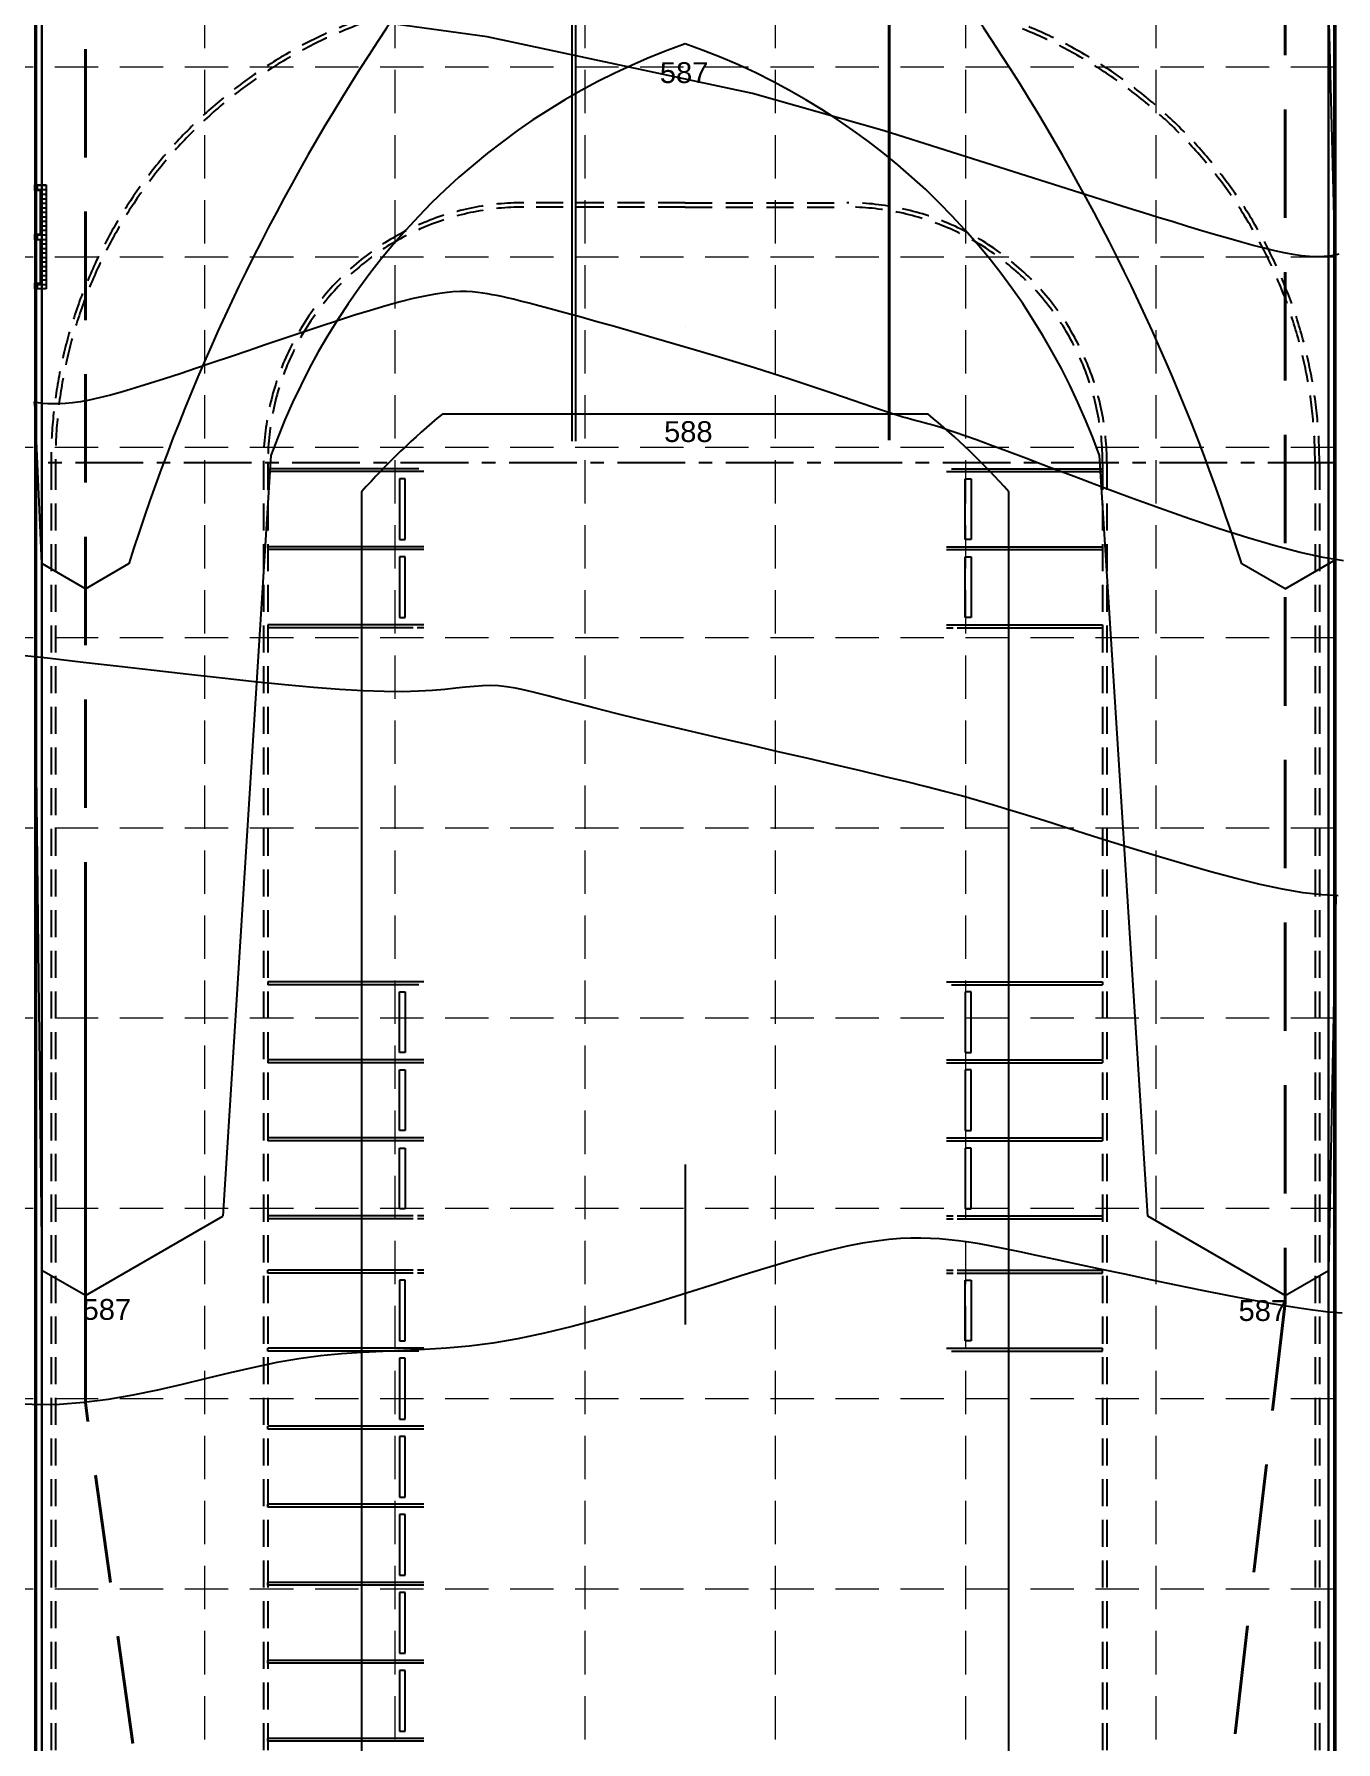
# Model space of a CAD drawing. Header units: inches. Extents: x 638 to 17512, y -393 to 10164.
# Drawn here: x 10156 to 11957, y 3884 to 6247 of the extents above; entities that cross this region are included whole.
import ezdxf
from ezdxf.enums import TextEntityAlignment as Align

# ---------------------------------------------------------------- set-up
doc = ezdxf.new("R2010")
doc.units = ezdxf.units.IN
doc.header["$LTSCALE"] = 600
doc.header["$MEASUREMENT"] = 0
for name, pattern in [('CENTERX2', [4, 2.5, -0.5, 0.5, -0.5]), ('DASHEDX2', [1.5, 1, -0.5]), ('HIDDEN', [0.375, 0.25, -0.125])]:
    doc.linetypes.add(name, pattern=pattern)
for name, color, linetype in [('Contour Lines Existing', 8, 'Continuous'), ('GRID', 254, 'HIDDEN'), ('NEW - EDGING', 1, 'Continuous'), ('NEW - FENCE', 5, 'FENCELINE1'), ('NEW - LOT LINES', 5, 'CENTERX2'), ('NEW - MASONRY', 5, 'Continuous'), ('NEW - MASONRY HATCH', 8, 'Continuous'), ('NEW - PARKING', 8, 'Continuous'), ('NEW - PAVING', 5, 'Continuous'), ('NEW - SEWER SITE', 5, 'Continuous'), ('PC', 3, 'Continuous')]:
    doc.layers.add(name, color=color, linetype=linetype)
doc.layers.add('Contour Lines Flow', color=4, linetype='HIDDEN', lineweight=40)
doc.styles.get("Standard").update_dxf_attribs({"font": 'ARIAL.TTF'})
doc.linetypes.add('FENCELINE1', pattern='A,0.25,-0.1,[133,ltypeshp.shx,S=0.1,R=0,X=-0.1,Y=0],-0.1,1', length=1.45)

msp = doc.modelspace()

# ---------------------------------------------------------------- linework, layer by layer
at = {"layer": 'Contour Lines Existing'}
for p, q in [((10782.7, 6243.2), (10384, 6298.6)), ((11149.9, 6164.8), (10782.7, 6243.2)), ((11332.1, 6113), (11149.9, 6164.8)), ((11669.8, 6006.4), (11332.1, 6113)), ((11690.7, 5999.9), (11669.8, 6006.4)), ((11711.3, 5993.4), (11690.7, 5999.9)), ((11731.8, 5987.1), (11711.3, 5993.4)), ((11751.9, 5981), (11731.8, 5987.1)), ((11771.5, 5975), (11751.9, 5981)), ((11790.5, 5969.4), (11771.5, 5975)), ((11808.8, 5964), (11790.5, 5969.4)), ((11826.2, 5959.1), (11808.8, 5964)), ((11842.7, 5954.6), (11826.2, 5959.1)), ((11858.1, 5950.6), (11842.7, 5954.6)), ((11872.3, 5947.1), (11858.1, 5950.6)), ((11885.5, 5944.2), (11872.3, 5947.1)), ((11897.8, 5942), (11885.5, 5944.2)), ((11909.3, 5940.3), (11897.8, 5942)), ((11920.3, 5939.3), (11909.3, 5940.3)), ((11930.8, 5939), (11920.3, 5939.3)), ((11940.9, 5939.3), (11930.8, 5939)), ((11951, 5940.4), (11940.9, 5939.3)), ((11961, 5942.3), (11951, 5940.4)), ((10696.4, 5884.6), (10680.2, 5881.1)), ((10710.8, 5887.3), (10696.4, 5884.6)), ((10723.6, 5889.1), (10710.8, 5887.3)), ((10735, 5890.2), (10723.6, 5889.1)), ((10745.2, 5890.7), (10735, 5890.2)), ((10754.2, 5890.7), (10745.2, 5890.7)), ((10762.4, 5890.3), (10754.2, 5890.7)), ((10769.9, 5889.5), (10762.4, 5890.3)), ((10776.8, 5888.6), (10769.9, 5889.5)), ((10783.3, 5887.5), (10776.8, 5888.6)), ((10789.7, 5886.4), (10783.3, 5887.5)), ((10796.1, 5885.2), (10789.7, 5886.4)), ((10802.9, 5883.8), (10796.1, 5885.2)), ((10810.5, 5882.2), (10802.9, 5883.8)), ((10621.4, 5864.8), (10599, 5857.9)), ((10642.5, 5871.1), (10621.4, 5864.8)), ((10662.2, 5876.5), (10642.5, 5871.1)), ((10680.2, 5881.1), (10662.2, 5876.5)), ((10819.1, 5880.2), (10810.5, 5882.2)), ((10829, 5877.7), (10819.1, 5880.2)), ((10840.6, 5874.8), (10829, 5877.7)), ((10854.2, 5871.2), (10840.6, 5874.8)), ((10870, 5867), (10854.2, 5871.2)), ((10888.4, 5861.9), (10870, 5867)), ((10909.5, 5856.1), (10888.4, 5861.9)), ((10551.5, 5842.5), (10526.8, 5834.3)), ((10575.6, 5850.4), (10551.5, 5842.5)), ((10599, 5857.9), (10575.6, 5850.4)), ((10933.1, 5849.5), (10909.5, 5856.1)), ((10958.7, 5842.3), (10933.1, 5849.5)), ((10985.7, 5834.6), (10958.7, 5842.3)), ((10476.8, 5817.4), (10452, 5808.9)), ((10501.8, 5825.9), (10476.8, 5817.4)), ((10526.8, 5834.3), (10501.8, 5825.9)), ((11013.7, 5826.5), (10985.7, 5834.6)), ((11042.3, 5818.2), (11013.7, 5826.5)), ((11071, 5809.8), (11042.3, 5818.2)), ((10403.6, 5792.4), (10380.4, 5784.6)), ((10427.6, 5800.6), (10403.6, 5792.4)), ((10452, 5808.9), (10427.6, 5800.6)), ((11099.3, 5801.4), (11071, 5809.8)), ((11126.7, 5793.1), (11099.3, 5801.4)), ((11152.8, 5785.1), (11126.7, 5793.1)), ((10336.3, 5770), (10315.7, 5763.4)), ((10357.9, 5777.1), (10336.3, 5770)), ((10380.4, 5784.6), (10357.9, 5777.1)), ((11177.2, 5777.4), (11152.8, 5785.1)), ((11199.9, 5770.2), (11177.2, 5777.4)), ((11220.8, 5763.3), (11199.9, 5770.2)), ((10245.9, 5743.6), (10232.2, 5740.6)), ((10261.3, 5747.5), (10245.9, 5743.6)), ((10278.1, 5752.1), (10261.3, 5747.5)), ((10296.3, 5757.5), (10278.1, 5752.1)), ((10315.7, 5763.4), (10296.3, 5757.5)), ((11240.2, 5756.8), (11220.8, 5763.3)), ((11258, 5750.8), (11240.2, 5756.8)), ((11274.3, 5745.2), (11258, 5750.8)), ((11289.1, 5740.1), (11274.3, 5745.2)), ((10161.4, 5736.6), (10155.1, 5737.3)), ((10167.9, 5736), (10161.4, 5736.6)), ((10174.8, 5735.5), (10167.9, 5736)), ((10182.2, 5735.2), (10174.8, 5735.5)), ((10190.2, 5735.3), (10182.2, 5735.2)), ((10199.1, 5735.8), (10190.2, 5735.3)), ((10208.9, 5736.8), (10199.1, 5735.8)), ((10219.9, 5738.3), (10208.9, 5736.8)), ((10232.2, 5740.6), (10219.9, 5738.3)), ((11302.5, 5735.4), (11289.1, 5740.1)), ((11314.6, 5731.2), (11302.5, 5735.4)), ((11325.4, 5727.6), (11314.6, 5731.2)), ((11335, 5724.4), (11325.4, 5727.6)), ((11343.5, 5721.6), (11335, 5724.4)), ((11351, 5719.3), (11343.5, 5721.6)), ((11357.8, 5717.2), (11351, 5719.3)), ((11363.9, 5715.5), (11357.8, 5717.2)), ((11369.6, 5713.9), (11363.9, 5715.5)), ((11375, 5712.4), (11369.6, 5713.9)), ((11380.2, 5711), (11375, 5712.4)), ((11385.4, 5709.7), (11380.2, 5711)), ((11390.7, 5708.3), (11385.4, 5709.7)), ((11396.3, 5706.7), (11390.7, 5708.3)), ((11402.7, 5704.8), (11396.3, 5706.7)), ((11410.2, 5702.6), (11402.7, 5704.8)), ((11419.2, 5699.6), (11410.2, 5702.6)), ((11430.1, 5695.9), (11419.2, 5699.6)), ((11443.5, 5691.3), (11430.1, 5695.9)), ((11459.6, 5685.5), (11443.5, 5691.3)), ((11478.9, 5678.4), (11459.6, 5685.5)), ((11501.8, 5669.9), (11478.9, 5678.4)), ((11528.7, 5659.8), (11501.8, 5669.9)), ((11559.9, 5647.9), (11528.7, 5659.8)), ((11594.7, 5634.7), (11559.9, 5647.9)), ((11632.4, 5620.5), (11594.7, 5634.7)), ((11672.1, 5605.8), (11632.4, 5620.5)), ((11713, 5591), (11672.1, 5605.8)), ((11754.3, 5576.4), (11713, 5591)), ((11795.3, 5562.6), (11754.3, 5576.4)), ((11835, 5549.9), (11795.3, 5562.6)), ((11872.8, 5538.8), (11835, 5549.9)), ((11907.8, 5529.7), (11872.8, 5538.8)), ((11939.3, 5522.8), (11907.8, 5529.7)), ((11967.6, 5518.1), (11939.3, 5522.8)), ((10174.2, 5383.4), (10124.7, 5388.8)), ((10223.8, 5377.7), (10174.2, 5383.4)), ((10273.3, 5372), (10223.8, 5377.7)), ((10322.1, 5366.4), (10273.3, 5372)), ((10369.9, 5360.8), (10322.1, 5366.4)), ((10416.2, 5355.6), (10369.9, 5360.8)), ((10460.7, 5350.8), (10416.2, 5355.6)), ((10502.8, 5346.5), (10460.7, 5350.8)), ((10542.2, 5342.9), (10502.8, 5346.5)), ((10578.5, 5340.1), (10542.2, 5342.9)), ((10739.2, 5341.8), (10724.2, 5340.2)), ((10752.6, 5343.3), (10739.2, 5341.8)), ((10764.8, 5344.5), (10752.6, 5343.3)), ((10776.2, 5345.4), (10764.8, 5344.5)), ((10787.2, 5345.6), (10776.2, 5345.4)), ((10798.2, 5345.1), (10787.2, 5345.6)), ((10809.6, 5343.9), (10798.2, 5345.1)), ((10821.7, 5341.9), (10809.6, 5343.9)), ((10835, 5339.1), (10821.7, 5341.9)), ((10611.3, 5338.2), (10578.5, 5340.1)), ((10640.2, 5337.2), (10611.3, 5338.2)), ((10665.6, 5337.1), (10640.2, 5337.2)), ((10687.7, 5337.7), (10665.6, 5337.1)), ((10707.1, 5338.8), (10687.7, 5337.7)), ((10724.2, 5340.2), (10707.1, 5338.8)), ((10849.8, 5335.6), (10835, 5339.1)), ((10866.5, 5331.3), (10849.8, 5335.6)), ((10885.6, 5326.3), (10866.5, 5331.3)), ((10907.4, 5320.6), (10885.6, 5326.3)), ((10932.3, 5314.2), (10907.4, 5320.6)), ((10960.6, 5307), (10932.3, 5314.2)), ((10992.7, 5299.2), (10960.6, 5307)), ((11027.9, 5290.7), (10992.7, 5299.2)), ((11065.6, 5281.9), (11027.9, 5290.7)), ((11104.8, 5272.7), (11065.6, 5281.9)), ((11145, 5263.4), (11104.8, 5272.7)), ((11185.3, 5254.1), (11145, 5263.4)), ((11225.1, 5244.9), (11185.3, 5254.1)), ((11263.5, 5236), (11225.1, 5244.9)), ((11299.8, 5227.5), (11263.5, 5236)), ((11333.3, 5219.5), (11299.8, 5227.5)), ((11363.4, 5212.2), (11333.3, 5219.5)), ((11390.6, 5205.4), (11363.4, 5212.2)), ((11415.6, 5199), (11390.6, 5205.4)), ((11438.9, 5192.8), (11415.6, 5199)), ((11461.3, 5186.5), (11438.9, 5192.8)), ((11483.4, 5180.2), (11461.3, 5186.5)), ((11505.8, 5173.4), (11483.4, 5180.2)), ((11529.1, 5166.3), (11505.8, 5173.4)), ((11554.2, 5158.4), (11529.1, 5166.3)), ((11581.5, 5149.7), (11554.2, 5158.4)), ((11611.5, 5140.1), (11581.5, 5149.7)), ((11643.9, 5129.9), (11611.5, 5140.1)), ((11678, 5119.2), (11643.9, 5129.9)), ((11713.1, 5108.4), (11678, 5119.2)), ((11748.8, 5097.8), (11713.1, 5108.4)), ((11784.2, 5087.8), (11748.8, 5097.8)), ((11818.9, 5078.6), (11784.2, 5087.8)), ((11852.1, 5070.5), (11818.9, 5078.6)), ((11883.3, 5063.8), (11852.1, 5070.5)), ((11911.9, 5058.8), (11883.3, 5063.8)), ((11937.4, 5055.8), (11911.9, 5058.8)), ((11960, 5054.5), (11937.4, 5055.8)), ((11257.5, 4564.4), (11231.3, 4557.8)), ((11281, 4569.8), (11257.5, 4564.4)), ((11302.2, 4573.9), (11281, 4569.8)), ((11321.3, 4577), (11302.2, 4573.9)), ((11338.6, 4579.1), (11321.3, 4577)), ((11354.5, 4580.4), (11338.6, 4579.1)), ((11369.1, 4581), (11354.5, 4580.4)), ((11382.9, 4581.1), (11369.1, 4581)), ((11396, 4580.7), (11382.9, 4581.1)), ((11408.7, 4579.9), (11396, 4580.7)), ((11421.5, 4578.8), (11408.7, 4579.9)), ((11434.7, 4577.3), (11421.5, 4578.8)), ((11448.6, 4575.3), (11434.7, 4577.3)), ((11463.7, 4572.9), (11448.6, 4575.3)), ((11480.3, 4569.9), (11463.7, 4572.9)), ((11498.8, 4566.3), (11480.3, 4569.9)), ((11519.5, 4562), (11498.8, 4566.3)), ((11542.8, 4557.1), (11519.5, 4562)), ((11170, 4540), (11135.2, 4529.2)), ((11202.2, 4549.6), (11170, 4540)), ((11231.3, 4557.8), (11202.2, 4549.6)), ((11569.1, 4551.5), (11542.8, 4557.1)), ((11598.6, 4545.1), (11569.1, 4551.5)), ((11630.8, 4538.2), (11598.6, 4545.1)), ((11664.9, 4530.9), (11630.8, 4538.2)), ((11098.2, 4517.5), (11059.7, 4505.3)), ((11135.2, 4529.2), (11098.2, 4517.5)), ((11700.3, 4523.3), (11664.9, 4530.9)), ((11736.2, 4515.8), (11700.3, 4523.3)), ((11772.1, 4508.5), (11736.2, 4515.8)), ((11020.1, 4493), (10980, 4480.8)), ((11059.7, 4505.3), (11020.1, 4493)), ((11807.1, 4501.5), (11772.1, 4508.5)), ((11840.5, 4495.1), (11807.1, 4501.5)), ((11871.8, 4489.5), (11840.5, 4495.1)), ((10939.9, 4469.3), (10900.4, 4458.7)), ((10980, 4480.8), (10939.9, 4469.3)), ((11900.1, 4484.8), (11871.8, 4489.5)), ((11925, 4481.2), (11900.1, 4484.8)), ((11946.8, 4478.7), (11925, 4481.2)), ((11965.9, 4477.1), (11946.8, 4478.7)), ((10861.9, 4449.3), (10825.2, 4441.6)), ((10900.4, 4458.7), (10861.9, 4449.3)), ((10581, 4420.8), (10552, 4418.1)), ((10609.6, 4422.7), (10581, 4420.8)), ((10638.1, 4424.1), (10609.6, 4422.7)), ((10666.8, 4425.3), (10638.1, 4424.1)), ((10696.1, 4426.7), (10666.8, 4425.3)), ((10726.2, 4428.7), (10696.1, 4426.7)), ((10757.6, 4431.6), (10726.2, 4428.7)), ((10790.4, 4435.8), (10757.6, 4431.6)), ((10825.2, 4441.6), (10790.4, 4435.8)), ((10459.8, 4402), (10427.3, 4394.5)), ((10491.5, 4408.7), (10459.8, 4402)), ((10522.2, 4414.1), (10491.5, 4408.7)), ((10552, 4418.1), (10522.2, 4414.1)), ((10360.6, 4378.6), (10326.7, 4370.8)), ((10394.2, 4386.6), (10360.6, 4378.6)), ((10427.3, 4394.5), (10394.2, 4386.6)), ((10167.5, 4350.3), (10124.7, 4351.6)), ((10190.8, 4350.7), (10167.5, 4350.3)), ((10224.5, 4353.4), (10190.8, 4350.7)), ((10258.5, 4357.9), (10224.5, 4353.4)), ((10292.6, 4363.8), (10258.5, 4357.9)), ((10326.7, 4370.8), (10292.6, 4363.8))]:
    msp.add_line(p, q, dxfattribs=at)
at = {"layer": 'Contour Lines Flow', "color": 35}
for p, q in [((10226.7, 4501.4), (10226.7, 8617.7)), ((11886.7, 8617.7), (11886.7, 4491.3)), ((10226.7, 4353.7), (10226.7, 5022.5)), ((11886.7, 4491.3), (11790.2, 3658.6)), ((10323.2, 3658.7), (10226.7, 4353.7))]:
    msp.add_line(p, q, dxfattribs=at)
at = {"layer": 'GRID', "color": 252, "linetype": 'HIDDEN', "lineweight": 0, "ltscale": 0.4}
for p, q in [((10391.5, 9887.4), (10391.5, 672.4)), ((10654.7, 9887.4), (10654.7, 672.4)), ((10918, 9887.4), (10918, 672.4)), ((11181.2, 9887.4), (11181.2, 672.4)), ((11444.5, 9887.4), (11444.5, 672.4)), ((11707.7, 9887.4), (11707.7, 672.4)), ((914.5, 6201.9), (17236, 6201.9)), ((914.5, 5938.6), (17236, 5938.6)), ((914.5, 5675.4), (17236, 5675.4)), ((914.5, 5412.1), (17236, 5412.1)), ((914.5, 5148.9), (17236, 5148.9)), ((914.5, 4885.6), (17236, 4885.6)), ((914.5, 4622.4), (17236, 4622.4)), ((914.5, 4359.1), (17236, 4359.1)), ((914.5, 4095.9), (17236, 4095.9))]:
    msp.add_line(p, q, dxfattribs=at)
at = {"layer": 'NEW - EDGING', "color": 7, "ltscale": 0.0625}
for p, q in [((10158.7, 8607.7), (10158.7, 2994.1)), ((10166.7, 2994.1), (10166.7, 8607.7)), ((11946.7, 8607.7), (11946.7, 2553.3)), ((11954.7, 2553.3), (11954.7, 8607.7))]:
    msp.add_line(p, q, dxfattribs=at)
at = {"layer": 'NEW - FENCE', "color": 7, "ltscale": 0.0625}
for p, q in [((10156.7, 8607.7), (10156.7, 3658.7)), ((11956.7, 3658.7), (11956.7, 8607.7)), ((10164.7, 5929.2), (10164.7, 5902.4))]:
    msp.add_line(p, q, dxfattribs=at)
at = {"layer": 'NEW - LOT LINES', "color": 7, "ltscale": 0.0625}
for p, q in [((10156.7, 9265.3), (10156.7, 5653.7)), ((11956.7, 5653.7), (11956.7, 8747.7)), ((10156.7, 5653.7), (10156.7, 2514.5)), ((11956.7, 5653.7), (10156.7, 5653.7)), ((11956.7, 2087.2), (11956.7, 5653.7))]:
    msp.add_line(p, q, dxfattribs=at)
at = {"layer": 'NEW - MASONRY', "color": 7, "ltscale": 0.0625}
for p, q in [((10156.7, 6030.4), (10156.7, 6038.4)), ((10156.7, 6038.4), (10172.7, 6038.4)), ((10164.7, 6030.4), (10156.7, 6030.4)), ((10164.7, 5970.4), (10164.7, 6030.4)), ((10172.7, 6038.4), (10172.7, 5894.4)), ((10156.7, 5962.4), (10156.7, 5970.4)), ((10156.7, 5970.4), (10164.7, 5970.4)), ((10164.7, 5962.4), (10156.7, 5962.4)), ((10164.7, 5902.4), (10164.7, 5962.4)), ((10156.7, 5894.4), (10156.7, 5902.4)), ((10156.7, 5902.4), (10164.7, 5902.4)), ((10172.7, 5894.4), (10156.7, 5894.4))]:
    msp.add_line(p, q, dxfattribs=at)
at = {"layer": 'NEW - MASONRY HATCH', "color": 7, "ltscale": 0.0625}
for p, q in [((10156.7, 6038), (10172.7, 6038)), ((10156.7, 6031.8), (10172.7, 6031.8)), ((10160.5, 6030.4), (10160.5, 6038.4)), ((10166.7, 5894.4), (10166.7, 6038.4)), ((10164.7, 6025.5), (10172.7, 6025.5)), ((10164.7, 6019.3), (10172.7, 6019.3)), ((10164.7, 6013), (10172.7, 6013)), ((10164.7, 6006.8), (10172.7, 6006.8)), ((10164.7, 6000.5), (10172.7, 6000.5)), ((10164.7, 5994.3), (10172.7, 5994.3)), ((10164.7, 5988), (10172.7, 5988)), ((10164.7, 5981.8), (10172.7, 5981.8)), ((10156.7, 5969.3), (10172.7, 5969.3)), ((10156.7, 5963), (10172.7, 5963)), ((10160.5, 5962.4), (10160.5, 5970.4)), ((10164.7, 5975.5), (10172.7, 5975.5)), ((10164.7, 5956.8), (10172.7, 5956.8)), ((10164.7, 5950.5), (10172.7, 5950.5)), ((10164.7, 5944.3), (10172.7, 5944.3)), ((10164.7, 5938), (10172.7, 5938)), ((10164.7, 5931.8), (10172.7, 5931.8)), ((10164.7, 5925.5), (10172.7, 5925.5)), ((10164.7, 5919.3), (10172.7, 5919.3)), ((10164.7, 5913), (10172.7, 5913)), ((10156.7, 5900.5), (10164.7, 5900.5)), ((10160.5, 5894.4), (10160.5, 5902.4)), ((10164.7, 5906.8), (10172.7, 5906.8)), ((10164.7, 5900.5), (10172.7, 5900.5))]:
    msp.add_line(p, q, dxfattribs=at)
at = {"layer": 'NEW - PARKING', "color": 7, "linetype": 'DASHEDX2', "ltscale": 0.0625}
for p, q in [((11056.7, 6013.7), (10833.2, 6013.7)), ((11056.7, 6007.7), (10833.2, 6007.7)), ((11056.7, 6013.7), (11280.2, 6013.7)), ((11056.7, 6007.7), (11280.2, 6007.7)), ((10179.2, 5653.7), (10179.2, 2990.6)), ((10185.2, 5653.7), (10185.2, 2988.6)), ((10473.2, 5653.7), (10473.2, 2892.5)), ((10479.2, 5653.7), (10479.2, 2890.5)), ((11634.2, 5653.7), (11634.2, 2621.2)), ((11640.2, 5653.7), (11640.2, 2619.9)), ((11928.2, 5653.7), (11928.2, 2555.3)), ((11934.2, 5653.7), (11934.2, 2553.9))]:
    msp.add_line(p, q, dxfattribs=at)
at = {"layer": 'NEW - PARKING', "color": 7, "ltscale": 0.0625}
for p, q in [((10688.2, 5645.7), (10479.2, 5645.7)), ((10479.2, 5645.7), (10479.2, 5641.7)), ((10695.2, 5641.7), (10479.2, 5641.7)), ((10669.2, 5631.7), (10661.2, 5631.7)), ((10661.2, 5631.7), (10661.2, 5547.7)), ((10669.2, 5547.7), (10669.2, 5631.7)), ((11418.2, 5641.7), (11634.2, 5641.7)), ((11425.2, 5645.7), (11634.2, 5645.7)), ((11444.2, 5547.7), (11444.2, 5631.7)), ((11444.2, 5631.7), (11452.2, 5631.7)), ((11452.2, 5631.7), (11452.2, 5547.7)), ((11634.2, 5645.7), (11634.2, 5641.7)), ((10695.2, 5537.7), (10479.2, 5537.7)), ((10479.2, 5537.7), (10479.2, 5533.7)), ((10695.2, 5533.7), (10479.2, 5533.7)), ((10661.2, 5547.7), (10669.2, 5547.7)), ((11418.2, 5537.7), (11634.2, 5537.7)), ((11418.2, 5533.7), (11634.2, 5533.7)), ((11452.2, 5547.7), (11444.2, 5547.7)), ((11634.2, 5537.7), (11634.2, 5533.7)), ((10669.2, 5523.7), (10661.2, 5523.7)), ((10661.2, 5523.7), (10661.2, 5439.7)), ((10669.2, 5439.7), (10669.2, 5523.7)), ((11444.2, 5439.7), (11444.2, 5523.7)), ((11444.2, 5523.7), (11452.2, 5523.7)), ((11452.2, 5523.7), (11452.2, 5439.7)), ((10661.2, 5439.7), (10669.2, 5439.7)), ((11452.2, 5439.7), (11444.2, 5439.7)), ((10695.2, 5429.7), (10479.2, 5429.7)), ((10479.2, 5429.7), (10479.2, 5425.7)), ((10680.5, 5425.7), (10479.2, 5425.7)), ((10695.2, 5425.7), (10685.9, 5425.7)), ((11418.2, 5429.7), (11634.2, 5429.7)), ((11418.2, 5425.7), (11427.3, 5425.7)), ((11433.1, 5425.7), (11634.2, 5425.7)), ((11634.2, 5429.7), (11634.2, 5425.7)), ((10695.2, 4935.7), (10479.2, 4935.7)), ((10479.2, 4935.7), (10479.2, 4931.7)), ((10688.2, 4931.7), (10479.2, 4931.7)), ((10661.2, 4837.7), (10661.2, 4921.7)), ((10661.2, 4921.7), (10669.2, 4921.7)), ((10669.2, 4921.7), (10669.2, 4837.7)), ((11418.2, 4935.7), (11634.2, 4935.7)), ((11425.2, 4931.7), (11634.2, 4931.7)), ((11444.2, 4921.7), (11444.2, 4837.7)), ((11452.2, 4921.7), (11444.2, 4921.7)), ((11452.2, 4837.7), (11452.2, 4921.7)), ((11634.2, 4935.7), (11634.2, 4931.7)), ((10695.2, 4827.7), (10479.2, 4827.7)), ((10479.2, 4827.7), (10479.2, 4823.7)), ((10695.2, 4823.7), (10479.2, 4823.7)), ((10669.2, 4837.7), (10661.2, 4837.7)), ((11418.2, 4827.7), (11634.2, 4827.7)), ((11418.2, 4823.7), (11634.2, 4823.7)), ((11444.2, 4837.7), (11452.2, 4837.7)), ((11634.2, 4827.7), (11634.2, 4823.7)), ((10661.2, 4729.7), (10661.2, 4813.7)), ((10661.2, 4813.7), (10669.2, 4813.7)), ((10669.2, 4813.7), (10669.2, 4729.7)), ((11444.2, 4813.7), (11444.2, 4729.7)), ((11452.2, 4813.7), (11444.2, 4813.7)), ((11452.2, 4729.7), (11452.2, 4813.7)), ((10669.2, 4729.7), (10661.2, 4729.7)), ((11444.2, 4729.7), (11452.2, 4729.7)), ((10695.2, 4719.7), (10479.2, 4719.7)), ((10479.2, 4719.7), (10479.2, 4715.7)), ((10695.2, 4715.7), (10479.2, 4715.7)), ((10661.2, 4621.7), (10661.2, 4705.7)), ((10661.2, 4705.7), (10669.2, 4705.7)), ((10669.2, 4705.7), (10669.2, 4621.7)), ((11418.2, 4719.7), (11634.2, 4719.7)), ((11418.2, 4715.7), (11634.2, 4715.7)), ((11444.2, 4705.7), (11444.2, 4621.7)), ((11452.2, 4705.7), (11444.2, 4705.7)), ((11452.2, 4621.7), (11452.2, 4705.7)), ((11634.2, 4719.7), (11634.2, 4715.7)), ((10479.2, 4611.7), (10479.2, 4607.7)), ((10680.3, 4611.7), (10479.2, 4611.7)), ((10669.2, 4621.7), (10661.2, 4621.7)), ((10695.2, 4611.7), (10686.1, 4611.7)), ((11418.2, 4611.7), (11427.3, 4611.7)), ((11433.1, 4611.7), (11634.2, 4611.7)), ((11444.2, 4621.7), (11452.2, 4621.7)), ((11634.2, 4611.7), (11634.2, 4607.7)), ((10680.3, 4607.7), (10479.2, 4607.7)), ((10695.2, 4607.7), (10686.1, 4607.7)), ((11418.2, 4607.7), (11427.3, 4607.7)), ((11433.1, 4607.7), (11634.2, 4607.7)), ((10479.2, 4532.7), (10479.2, 4536.7)), ((10680.3, 4536.7), (10479.2, 4536.7)), ((10680.3, 4532.7), (10479.2, 4532.7)), ((10669.2, 4522.7), (10661.2, 4522.7)), ((10661.2, 4522.7), (10661.2, 4438.7)), ((10669.2, 4438.7), (10669.2, 4522.7)), ((10695.2, 4536.7), (10686.1, 4536.7)), ((10695.2, 4532.7), (10686.1, 4532.7)), ((11418.2, 4536.7), (11427.3, 4536.7)), ((11418.2, 4532.7), (11427.3, 4532.7)), ((11433.1, 4536.7), (11634.2, 4536.7)), ((11433.1, 4532.7), (11634.2, 4532.7)), ((11444.2, 4438.7), (11444.2, 4522.7)), ((11444.2, 4522.7), (11452.2, 4522.7)), ((11452.2, 4522.7), (11452.2, 4438.7)), ((11634.2, 4532.7), (11634.2, 4536.7)), ((10695.2, 4428.7), (10479.2, 4428.7)), ((10479.2, 4424.7), (10479.2, 4428.7)), ((10688.2, 4424.7), (10479.2, 4424.7)), ((10661.2, 4438.7), (10669.2, 4438.7)), ((11418.2, 4428.7), (11634.2, 4428.7)), ((11425.2, 4424.7), (11634.2, 4424.7)), ((11452.2, 4438.7), (11444.2, 4438.7)), ((11634.2, 4424.7), (11634.2, 4428.7)), ((10669.2, 4414.7), (10661.2, 4414.7)), ((10661.2, 4414.7), (10661.2, 4330.7)), ((10669.2, 4330.7), (10669.2, 4414.7)), ((10661.2, 4330.7), (10669.2, 4330.7)), ((10695.2, 4320.7), (10479.2, 4320.7)), ((10479.2, 4316.7), (10479.2, 4320.7)), ((10695.2, 4316.7), (10479.2, 4316.7)), ((10669.2, 4306.7), (10661.2, 4306.7)), ((10661.2, 4306.7), (10661.2, 4222.7)), ((10669.2, 4222.7), (10669.2, 4306.7)), ((10695.2, 4212.7), (10479.2, 4212.7)), ((10479.2, 4208.7), (10479.2, 4212.7)), ((10695.2, 4208.7), (10479.2, 4208.7)), ((10661.2, 4222.7), (10669.2, 4222.7)), ((10669.2, 4198.7), (10661.2, 4198.7)), ((10661.2, 4198.7), (10661.2, 4114.7)), ((10669.2, 4114.7), (10669.2, 4198.7)), ((10661.2, 4114.7), (10669.2, 4114.7)), ((10695.2, 4104.7), (10479.2, 4104.7)), ((10479.2, 4100.7), (10479.2, 4104.7)), ((10695.2, 4100.7), (10479.2, 4100.7)), ((10669.2, 4090.7), (10661.2, 4090.7)), ((10661.2, 4090.7), (10661.2, 4006.7)), ((10669.2, 4006.7), (10669.2, 4090.7)), ((10695.2, 3996.7), (10479.2, 3996.7)), ((10479.2, 3992.7), (10479.2, 3996.7)), ((10661.2, 4006.7), (10669.2, 4006.7)), ((10695.2, 3992.7), (10479.2, 3992.7)), ((10669.2, 3982.7), (10661.2, 3982.7)), ((10661.2, 3982.7), (10661.2, 3898.7)), ((10669.2, 3898.7), (10669.2, 3982.7)), ((10695.2, 3888.7), (10479.2, 3888.7)), ((10479.2, 3884.7), (10479.2, 3888.7)), ((10695.2, 3884.7), (10479.2, 3884.7)), ((10661.2, 3898.7), (10669.2, 3898.7))]:
    msp.add_line(p, q, dxfattribs=at)
at = {"layer": 'NEW - PARKING', "color": 7, "linetype": 'DASHEDX2', "ltscale": 0.0625}
for centre, radius, start, end in [((10833.2, 5653.7), 654, 89.9999, 180), ((10833.2, 5653.7), 648, 89.9999, 180), ((11280.2, 5653.7), 654, 360, 90.0001), ((11280.2, 5653.7), 648, 360, 90.0001), ((10833.2, 5653.7), 360, 89.9999, 180), ((10833.2, 5653.7), 354, 89.9999, 180), ((11280.2, 5653.7), 360, 360, 90.0001), ((11280.2, 5653.7), 354, 360, 90.0001)]:
    msp.add_arc(centre, radius, start, end, dxfattribs=at)
at = {"layer": 'NEW - PAVING', "color": 7, "ltscale": 0.0625}
for p, q in [((10166.7, 8617.7), (10166.7, 2994.1)), ((11946.7, 2551.4), (11946.7, 8617.7))]:
    msp.add_line(p, q, dxfattribs=at)
at = {"layer": 'NEW - SEWER SITE', "color": 7, "ltscale": 0.0625}
for p, q in [((11338.4, 5685.3), (11338.4, 8016.3)), ((11339.9, 5685.3), (11339.9, 8016.3)), ((10899.7, 6770.5), (10899.7, 5683.7)), ((10904.7, 6770.5), (10904.7, 5683.7))]:
    msp.add_line(p, q, dxfattribs=at)
at = {"layer": 'PC', "color": 35}
for p, q in [((11956, 5941.3), (11946.7, 6304.1)), ((11056.8, 6233.6), (11056.6, 6233.6)), ((11056.7, 5843), (11056.8, 5843)), ((10166.7, 5514.3), (10156.7, 5737.1)), ((10721.1, 5721.6), (11392.3, 5721.6)), ((10483.5, 5663.8), (10416.8, 4611.2)), ((11696.6, 4611.2), (11629.9, 5663.8)), ((10608.8, 5613.7), (10608.8, 3406.9)), ((11504.6, 3406.9), (11504.6, 5613.7)), ((10226.7, 5479.6), (10166.7, 5514.3)), ((10226.7, 5479.6), (10286.7, 5514.3)), ((11886.7, 5479.5), (11826.7, 5514.1)), ((11886.7, 5479.5), (11956.7, 5519.9)), ((10156.7, 5386.1), (10166.7, 4536.1)), ((11956.7, 5054.7), (11946.7, 4536.1)), ((11056.7, 4682.7), (11056.7, 4461.7)), ((10226.7, 4501.4), (10416.8, 4611.2)), ((11886.7, 4501.4), (11696.6, 4611.2)), ((10226.7, 4501.4), (10166.7, 4536.1)), ((11886.7, 4501.4), (11946.7, 4536.1))]:
    msp.add_line(p, q, dxfattribs=at)
for centre, radius, start, end in [((13068.4, 4631.3), 2918.4, 133.5773, 162.39), ((9044.4, 4631.1), 2919, 17.608, 46.4173), ((11369.7, 5345.6), 941.6, 109.4173, 160.2456), ((10748.6, 5350.5), 935.3, 19.5702, 70.7628), ((11373.4, 4930.3), 1025.5, 129.4986, 138.2048), ((10740.1, 4930.4), 1025.3, 41.7923, 50.4996)]:
    msp.add_arc(centre, radius, start, end, dxfattribs=at)

# ---------------------------------------------------------------- texts
for s, p in [('587', (11055.2, 6193.7)), ('588', (11061, 5697)), ('587', (10256.5, 4482.3)), ('587', (11855.9, 4480.8))]:
    msp.add_text(s, height=28.8, dxfattribs=at).set_placement(p, align=Align.MIDDLE_CENTER)

doc.saveas('drawing.dxf')
